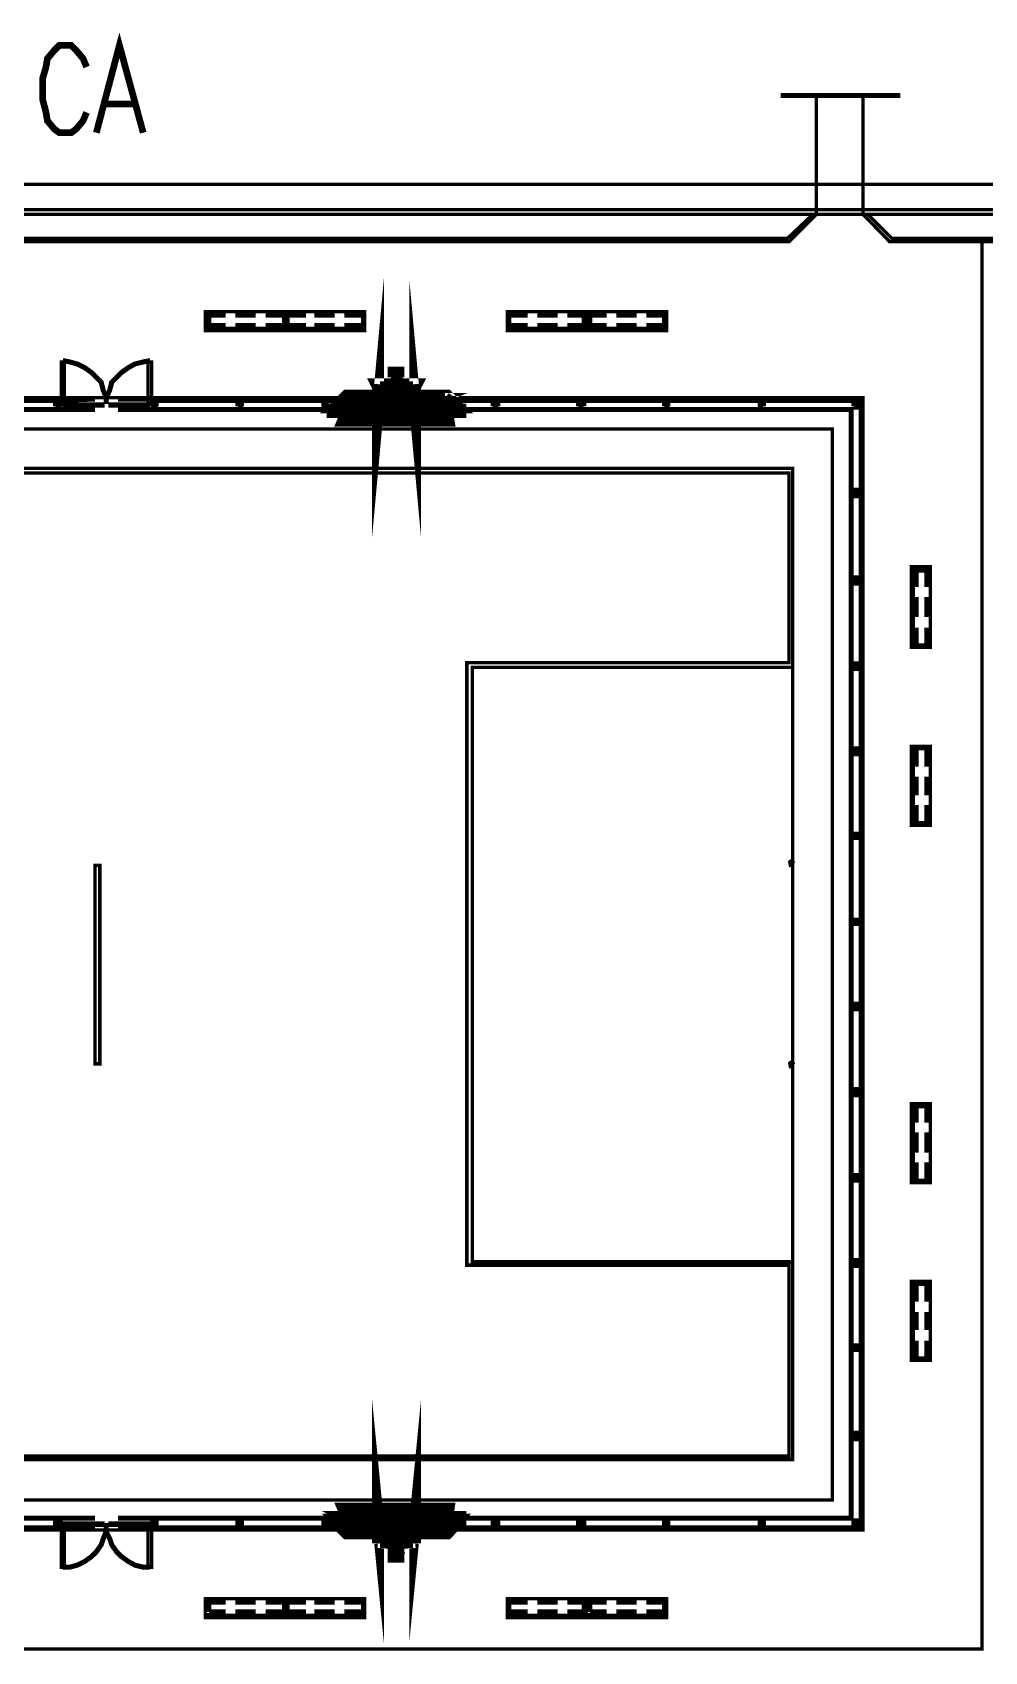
# Model space of a CAD drawing. Header units: millimetres. Extents: x 3240 to 3412, y 1366 to 1426.
# Drawn here: x 3401.68 to 3404.083, y 1410.342 to 1414.427 of the extents above; entities that cross this region are included whole.
import ezdxf

# ---------------------------------------------------------------- set-up
doc = ezdxf.new("R2010")
doc.units = ezdxf.units.MM
doc.layers.add('P', color=7, linetype='Continuous')

msp = doc.modelspace()

# ---------------------------------------------------------------- linework, layer by layer
at = {"layer": 'P'}
for points, const_width in [([(3401.8413, 1414.1743), (3401.8995, 1414.3948), (3401.9595, 1414.1743)], 0.0169), ([(3401.8166, 1414.3401), (3401.8078, 1414.3613), (3401.7901, 1414.3825), (3401.7778, 1414.3948), (3401.7478, 1414.3948), (3401.7355, 1414.3825), (3401.7178, 1414.3613), (3401.7143, 1414.3401), (3401.7055, 1414.3102), (3401.7055, 1414.259), (3401.7143, 1414.2255), (3401.7178, 1414.2043), (3401.7355, 1414.1832), (3401.7478, 1414.1743), (3401.7778, 1414.1743), (3401.7901, 1414.1832), (3401.8078, 1414.2043), (3401.8166, 1414.2255)], 0.0169), ([(3403.5681, 1414.2678), (3403.8698, 1414.2678)], 0.0127), ([(3403.7763, 1413.9803), (3403.6581, 1413.9803), (3403.6581, 1414.2678)], 0.0085), ([(3403.7763, 1413.9803), (3403.7763, 1414.2678)], 0.0085), ([(3401.866, 1414.2467), (3401.9383, 1414.2467)], 0.0169), ([(3396.3415, 1414.0438), (3406.3533, 1414.0438), (3406.3533, 1404.0355), (3396.3415, 1404.0355), (3396.3415, 1414.0438)], 0.0085), ([(3403.6581, 1413.968), (3403.6581, 1413.9803), (3399.0385, 1413.9803), (3399.0385, 1413.968), (3403.6581, 1413.968)], 0.0085), ([(3404.2367, 1413.968), (3403.7763, 1413.968), (3403.7763, 1413.9803), (3404.2367, 1413.9803)], 0.0085), ([(3403.6581, 1413.968), (3403.5893, 1413.8992), (3399.1073, 1413.8992), (3399.0385, 1413.968)], 0.0085), ([(3403.6493, 1413.968), (3403.5858, 1413.908), (3399.1073, 1413.908), (3399.0473, 1413.968)], 0.0085), ([(3403.6581, 1413.968), (3403.7763, 1413.968)], 0.0085), ([(3403.7763, 1413.968), (3403.8433, 1413.8992), (3404.2367, 1413.8992)], 0.0085), ([(3403.7886, 1413.968), (3403.8486, 1413.908), (3404.2367, 1413.908)], 0.0085), ([(3398.6151, 1413.8992), (3398.6151, 1410.3485), (3404.0761, 1410.3485), (3404.0761, 1413.8992)], 0.0085), ([(3402.5521, 1413.5393), (3402.5521, 1413.4811), (3402.5574, 1413.5393)], 0.0296), ([(3402.6456, 1413.5393), (3402.6456, 1413.4811), (3402.6403, 1413.5393)], 0.0296), ([(3402.1676, 1413.7175), (3402.1165, 1413.7175)], 0.0127), ([(3402.1165, 1413.684), (3402.1676, 1413.684)], 0.0127), ([(3402.3193, 1413.7228), (3402.1165, 1413.7228), (3402.1165, 1413.6752), (3402.3193, 1413.6752), (3402.3193, 1413.7228)], 0.0085), ([(3402.3193, 1413.7228), (3402.1165, 1413.7228)], 0.0085), ([(3402.1253, 1413.714), (3402.1253, 1413.6875), (3402.1676, 1413.6875)], 0.0127), ([(3402.1676, 1413.714), (3402.1253, 1413.714)], 0.0127), ([(3402.2435, 1413.7175), (3402.1923, 1413.7175)], 0.0127), ([(3402.2435, 1413.714), (3402.1923, 1413.714)], 0.0127), ([(3402.1923, 1413.6875), (3402.2435, 1413.6875)], 0.0127), ([(3402.1923, 1413.684), (3402.2435, 1413.684)], 0.0127), ([(3402.3193, 1413.7175), (3402.2682, 1413.7175)], 0.0127), ([(3402.2682, 1413.6875), (3402.3158, 1413.6875), (3402.3158, 1413.714), (3402.2682, 1413.714)], 0.0127), ([(3402.2682, 1413.684), (3402.3193, 1413.684)], 0.0127), ([(3402.3705, 1413.7175), (3402.3193, 1413.7175)], 0.0127), ([(3402.3193, 1413.684), (3402.3705, 1413.684)], 0.0127), ([(3402.5186, 1413.7228), (3402.3193, 1413.7228), (3402.3193, 1413.6752), (3402.5186, 1413.6752), (3402.5186, 1413.7228)], 0.0085), ([(3402.5186, 1413.7228), (3402.3193, 1413.7228)], 0.0085), ([(3402.3228, 1413.714), (3402.3228, 1413.6875), (3402.3705, 1413.6875)], 0.0127), ([(3402.3705, 1413.714), (3402.3228, 1413.714)], 0.0127), ([(3402.4428, 1413.7175), (3402.3916, 1413.7175)], 0.0127), ([(3402.4428, 1413.714), (3402.3916, 1413.714)], 0.0127), ([(3402.3916, 1413.6875), (3402.4428, 1413.6875)], 0.0127), ([(3402.3916, 1413.684), (3402.4428, 1413.684)], 0.0127), ([(3402.5186, 1413.7175), (3402.4675, 1413.7175)], 0.0127), ([(3402.4675, 1413.6875), (3402.5151, 1413.6875), (3402.5151, 1413.714), (3402.4675, 1413.714)], 0.0127), ([(3402.4675, 1413.684), (3402.5186, 1413.684)], 0.0127), ([(3402.9296, 1413.7175), (3402.8785, 1413.7175)], 0.0127), ([(3402.8785, 1413.684), (3402.9296, 1413.684)], 0.0127), ([(3403.0778, 1413.7228), (3402.8785, 1413.7228), (3402.8785, 1413.6752), (3403.0778, 1413.6752), (3403.0778, 1413.7228)], 0.0085), ([(3403.0778, 1413.7228), (3402.8785, 1413.7228)], 0.0085), ([(3402.882, 1413.714), (3402.882, 1413.6875), (3402.9296, 1413.6875)], 0.0127), ([(3402.9296, 1413.714), (3402.882, 1413.714)], 0.0127), ([(3403.0055, 1413.7175), (3402.9543, 1413.7175)], 0.0127), ([(3403.0055, 1413.714), (3402.9543, 1413.714)], 0.0127), ([(3402.9543, 1413.6875), (3403.0055, 1413.6875)], 0.0127), ([(3402.9543, 1413.684), (3403.0055, 1413.684)], 0.0127), ([(3403.0778, 1413.7175), (3403.0302, 1413.7175)], 0.0127), ([(3403.0302, 1413.6875), (3403.0725, 1413.6875), (3403.0725, 1413.714), (3403.0302, 1413.714)], 0.0127), ([(3403.0302, 1413.684), (3403.0778, 1413.684)], 0.0127), ([(3403.1289, 1413.7175), (3403.0778, 1413.7175)], 0.0127), ([(3403.0778, 1413.684), (3403.1289, 1413.684)], 0.0127), ([(3403.2806, 1413.7228), (3403.0778, 1413.7228), (3403.0778, 1413.6752), (3403.2806, 1413.6752), (3403.2806, 1413.7228)], 0.0085), ([(3403.2806, 1413.7228), (3403.0778, 1413.7228)], 0.0085), ([(3403.0866, 1413.714), (3403.0866, 1413.6875), (3403.1289, 1413.6875)], 0.0127), ([(3403.1289, 1413.714), (3403.0866, 1413.714)], 0.0127), ([(3403.2048, 1413.7175), (3403.1536, 1413.7175)], 0.0127), ([(3403.2048, 1413.714), (3403.1536, 1413.714)], 0.0127), ([(3403.1536, 1413.6875), (3403.2048, 1413.6875)], 0.0127), ([(3403.1536, 1413.684), (3403.2048, 1413.684)], 0.0127), ([(3403.2806, 1413.7175), (3403.2295, 1413.7175)], 0.0127), ([(3403.2295, 1413.6875), (3403.2753, 1413.6875), (3403.2753, 1413.714), (3403.2295, 1413.714)], 0.0127), ([(3403.2295, 1413.684), (3403.2806, 1413.684)], 0.0127), ([(3402.3193, 1413.6804), (3402.1165, 1413.6804)], 0.0085), ([(3402.5186, 1413.6804), (3402.3193, 1413.6804)], 0.0085), ([(3403.0778, 1413.6804), (3402.8785, 1413.6804)], 0.0085), ([(3403.2806, 1413.6804), (3403.0778, 1413.6804)], 0.0085), ([(3401.7602, 1413.4899), (3401.7602, 1413.5958), (3401.7531, 1413.5958), (3401.7531, 1413.4899)], 0.0085), ([(3401.866, 1413.4899), (3401.866, 1413.5058), (3401.8589, 1413.5235), (3401.8536, 1413.5446), (3401.8413, 1413.557), (3401.8289, 1413.5693), (3401.8113, 1413.5817), (3401.7937, 1413.5905), (3401.7743, 1413.5958), (3401.7566, 1413.5993)], 0.0127), ([(3401.9771, 1413.5993), (3401.9595, 1413.5958), (3401.9383, 1413.5905), (3401.9224, 1413.5817), (3401.9048, 1413.5693), (3401.8924, 1413.557), (3401.8801, 1413.5446), (3401.8748, 1413.5235), (3401.866, 1413.5058), (3401.866, 1413.4899)], 0.0127), ([(3401.9806, 1413.4899), (3401.9806, 1413.5958), (3401.9718, 1413.5958), (3401.9718, 1413.4899)], 0.0085), ([(3402.5998, 1413.557), (3402.5857, 1413.5534), (3402.5998, 1413.557), (3402.6121, 1413.5534), (3402.5998, 1413.557), (3402.5998, 1413.5693), (3402.5998, 1413.557)], 0.0296), ([(3402.5909, 1413.557), (3402.5909, 1413.5693), (3402.6033, 1413.5693), (3402.6033, 1413.557)], 0.0296), ([(3402.6033, 1413.5534), (3402.6033, 1413.5393), (3402.5909, 1413.5393), (3402.5909, 1413.5534)], 0.0296), ([(3402.5521, 1413.5323), (3402.5486, 1413.5393), (3402.5945, 1413.5393)], 0.0296), ([(3402.5945, 1413.5323), (3402.5574, 1413.5323)], 0.0296), ([(3402.5945, 1413.5464), (3402.5909, 1413.5393), (3402.5927, 1413.5305), (3402.5998, 1413.527), (3402.6086, 1413.5305)], 0.0296), ([(3402.6068, 1413.5376), (3402.6015, 1413.5446), (3402.5962, 1413.5411), (3402.598, 1413.5323), (3402.6068, 1413.534)], 0.0296), ([(3402.5962, 1413.534), (3402.6033, 1413.5323)], 0.0296), ([(3402.6456, 1413.5323), (3402.6492, 1413.5393), (3402.6033, 1413.5393)], 0.0296), ([(3402.6033, 1413.5323), (3402.6403, 1413.5323)], 0.0296), ([(3398.9168, 1410.6483), (3403.7763, 1410.6483), (3403.7763, 1413.5058), (3398.9168, 1413.5058), (3398.9168, 1410.6483)], 0.0085), ([(3401.7478, 1413.4758), (3398.945, 1413.4758), (3398.945, 1410.6783), (3401.7478, 1410.6783), (3401.7478, 1410.6536), (3398.9238, 1410.6536), (3398.9238, 1413.4988), (3401.7478, 1413.4988), (3401.7478, 1413.4758)], 0.0127), ([(3401.7319, 1413.4899), (3401.7566, 1413.4899)], 0.0127), ([(3401.7443, 1413.4988), (3401.7443, 1413.4758)], 0.0127), ([(3401.7478, 1413.4988), (3401.8378, 1413.5023)], 0.0127), ([(3401.7566, 1413.4899), (3401.8625, 1413.4899)], 0.0085), ([(3401.7566, 1413.4847), (3401.8625, 1413.4847)], 0.0085), ([(3401.9771, 1413.4899), (3401.8713, 1413.4899)], 0.0085), ([(3401.9771, 1413.4847), (3401.8713, 1413.4847)], 0.0085), ([(3401.896, 1413.5023), (3401.9859, 1413.5023)], 0.0127), ([(3401.9771, 1413.4899), (3401.9983, 1413.4899)], 0.0127), ([(3401.9859, 1413.4758), (3401.9859, 1413.4988), (3403.771, 1413.4988), (3403.771, 1410.6536), (3401.9859, 1410.6536), (3401.9859, 1410.6783), (3403.7463, 1410.6783), (3403.7463, 1413.4758), (3401.9859, 1413.4758)], 0.0127), ([(3401.9895, 1413.4988), (3401.9895, 1413.4758)], 0.0127), ([(3402.1923, 1413.4899), (3402.2135, 1413.4899)], 0.0127), ([(3402.2047, 1413.4988), (3402.2047, 1413.4758)], 0.0127), ([(3402.4093, 1413.4899), (3402.4287, 1413.4899)], 0.0127), ([(3402.4763, 1413.5058), (3402.4463, 1413.4811), (3402.5486, 1413.4811)], 0.0296), ([(3402.4163, 1413.4988), (3402.4163, 1413.4758)], 0.0127), ([(3402.4375, 1413.4758), (3402.4728, 1413.5111), (3402.6403, 1413.5111)], 0.0296), ([(3402.4728, 1413.4688), (3402.4375, 1413.4688), (3402.4375, 1413.4758), (3402.7603, 1413.4758), (3402.7603, 1413.4688), (3402.7215, 1413.4688)], 0.0296), ([(3402.4763, 1413.5058), (3402.4551, 1413.4811)], 0.0296), ([(3402.4798, 1413.4688), (3402.4728, 1413.4688), (3402.4728, 1413.4758), (3402.4798, 1413.4758), (3402.4798, 1413.4688)], 0.0296), ([(3402.5486, 1413.5058), (3402.4763, 1413.5058)], 0.0296), ([(3402.4763, 1413.5023), (3402.4886, 1413.5023)], 0.0296), ([(3402.4798, 1413.4811), (3402.4851, 1413.5023), (3402.5398, 1413.5023), (3402.5486, 1413.4811)], 0.0296), ([(3402.4939, 1413.5023), (3402.531, 1413.5023)], 0.0296), ([(3402.508, 1413.4705), (3402.5028, 1413.4758)], 0.0296), ([(3402.5222, 1413.4688), (3402.5186, 1413.4758), (3402.5222, 1413.4688)], 0.0296), ([(3402.5257, 1413.5005), (3402.5204, 1413.5058)], 0.0296), ([(3402.5345, 1413.5023), (3402.5486, 1413.5023)], 0.0296), ([(3402.5486, 1413.5058), (3402.5486, 1413.4935)], 0.0296), ([(3402.5486, 1413.4811), (3402.5486, 1413.5058)], 0.0296), ([(3402.6403, 1413.5058), (3402.5574, 1413.5058)], 0.0296), ([(3402.5574, 1413.4811), (3402.5574, 1413.5058), (3402.5574, 1413.4935)], 0.0296), ([(3402.5574, 1413.5023), (3402.5733, 1413.5023)], 0.0296), ([(3402.5574, 1413.4811), (3402.6403, 1413.4811)], 0.0296), ([(3402.5786, 1413.4688), (3402.5733, 1413.4758), (3402.5786, 1413.4688)], 0.0296), ([(3402.6104, 1413.4705), (3402.6051, 1413.4758)], 0.0296), ([(3402.6245, 1413.4688), (3402.6156, 1413.4688), (3402.6156, 1413.4758), (3402.6245, 1413.4758), (3402.6245, 1413.4688)], 0.0296), ([(3402.6245, 1413.5023), (3402.6403, 1413.5023)], 0.0296), ([(3402.6209, 1413.4899), (3402.6456, 1413.4899)], 0.0127), ([(3402.7091, 1413.5023), (3402.7003, 1413.5023), (3402.7091, 1413.5058)], 0.0296), ([(3402.6403, 1413.4811), (3402.6403, 1413.5058), (3402.6403, 1413.4935)], 0.0296), ([(3402.6333, 1413.4988), (3402.6333, 1413.4758)], 0.0127), ([(3402.6456, 1413.5111), (3402.7268, 1413.5111), (3402.7603, 1413.4758)], 0.0296), ([(3402.7215, 1413.5058), (3402.6456, 1413.5058)], 0.0296), ([(3402.6456, 1413.5058), (3402.6456, 1413.4935)], 0.0296), ([(3402.6456, 1413.4811), (3402.6456, 1413.5058)], 0.0296), ([(3402.6456, 1413.4811), (3402.7515, 1413.4811), (3402.7215, 1413.5058)], 0.0296), ([(3402.6456, 1413.5023), (3402.7003, 1413.5023)], 0.0296), ([(3402.6492, 1413.4811), (3402.658, 1413.5023), (3402.7091, 1413.5023), (3402.7179, 1413.4811)], 0.0296), ([(3402.6791, 1413.4688), (3402.6756, 1413.4758), (3402.6791, 1413.4688)], 0.0296), ([(3402.695, 1413.5005), (3402.6897, 1413.5058)], 0.0296), ([(3402.7127, 1413.4705), (3402.7056, 1413.4758)], 0.0296), ([(3402.7091, 1413.5023), (3402.7215, 1413.5023)], 0.0296), ([(3402.7215, 1413.4688), (3402.7179, 1413.4758), (3402.7215, 1413.4688)], 0.0296), ([(3402.7215, 1413.5058), (3402.7426, 1413.4811)], 0.0296), ([(3402.8361, 1413.4899), (3402.8608, 1413.4899)], 0.0127), ([(3402.8485, 1413.4988), (3402.8485, 1413.4758)], 0.0127), ([(3403.0513, 1413.4899), (3403.0778, 1413.4899)], 0.0127), ([(3403.0637, 1413.4988), (3403.0637, 1413.4758)], 0.0127), ([(3403.2683, 1413.4899), (3403.2894, 1413.4899)], 0.0127), ([(3403.2806, 1413.4988), (3403.2806, 1413.4758)], 0.0127), ([(3403.5099, 1413.4899), (3403.5311, 1413.4899)], 0.0127), ([(3403.517, 1413.4988), (3403.517, 1413.4758)], 0.0127), ([(3403.7463, 1413.4899), (3403.771, 1413.4899)], 0.0127), ([(3403.7586, 1413.4988), (3403.7586, 1413.4758)], 0.0127), ([(3401.8378, 1413.4758), (3401.7478, 1413.4758)], 0.0127), ([(3401.9859, 1413.4758), (3401.896, 1413.4758)], 0.0127), ([(3402.531, 1413.4476), (3402.4639, 1413.4476), (3402.4728, 1413.4688), (3402.5274, 1413.4688), (3402.531, 1413.4476)], 0.0296), ([(3402.5186, 1413.4688), (3402.4798, 1413.4688)], 0.0296), ([(3402.5733, 1413.4688), (3402.5222, 1413.4688)], 0.0296), ([(3402.6333, 1413.4476), (3402.5645, 1413.4476), (3402.5698, 1413.4688), (3402.6245, 1413.4688), (3402.6333, 1413.4476)], 0.0296), ([(3402.6156, 1413.4688), (3402.5786, 1413.4688)], 0.0296), ([(3402.6756, 1413.4688), (3402.6245, 1413.4688)], 0.0296), ([(3402.7303, 1413.4476), (3402.6668, 1413.4476), (3402.6703, 1413.4688), (3402.7268, 1413.4688), (3402.7303, 1413.4476)], 0.0296), ([(3402.7179, 1413.4688), (3402.6791, 1413.4688)], 0.0296), ([(3403.6987, 1413.4264), (3398.9961, 1413.4264), (3398.9961, 1410.7242), (3403.6987, 1410.7242), (3403.6987, 1413.4264)], 0.0085), ([(3403.6987, 1413.4264), (3398.9961, 1413.4264), (3398.9961, 1410.7242), (3403.6987, 1410.7242), (3403.6987, 1413.4264)], 0.0085), ([(3403.5981, 1413.3277), (3399.0932, 1413.3277), (3399.0932, 1410.8265), (3403.5981, 1410.8265), (3403.5981, 1413.3277)], 0.0085), ([(3401.3545, 1410.8353), (3403.5893, 1410.8353), (3403.5893, 1411.3168), (3402.7762, 1411.3168), (3402.7762, 1412.8373), (3403.5893, 1412.8373), (3403.5893, 1413.3153), (3401.3545, 1413.3153), (3401.3545, 1412.1)], 0.0085), ([(3403.7586, 1413.2783), (3403.7586, 1413.2518)], 0.0127), ([(3403.7463, 1413.2642), (3403.771, 1413.2642)], 0.0127), ([(3403.9456, 1413.079), (3403.9456, 1412.8761), (3403.898, 1412.8761), (3403.898, 1413.079), (3403.9456, 1413.079)], 0.0085), ([(3403.9033, 1413.0278), (3403.9033, 1413.079)], 0.0127), ([(3403.9033, 1413.079), (3403.9033, 1412.8761)], 0.0085), ([(3403.9403, 1413.079), (3403.9403, 1413.0278)], 0.0127), ([(3403.9456, 1413.079), (3403.9456, 1412.8761)], 0.0085), ([(3403.7463, 1413.0454), (3403.771, 1413.0454)], 0.0127), ([(3403.7586, 1413.0578), (3403.7586, 1413.0313)], 0.0127), ([(3403.9103, 1413.0278), (3403.9103, 1413.0701), (3403.9368, 1413.0701), (3403.9368, 1413.0278)], 0.0127), ([(3403.9033, 1412.952), (3403.9033, 1413.0031)], 0.0127), ([(3403.9103, 1412.952), (3403.9103, 1413.0031)], 0.0127), ([(3403.9368, 1413.0031), (3403.9368, 1412.952)], 0.0127), ([(3403.9403, 1413.0031), (3403.9403, 1412.952)], 0.0127), ([(3403.9033, 1412.8761), (3403.9033, 1412.9255)], 0.0127), ([(3403.9368, 1412.8796), (3403.9103, 1412.8796), (3403.9103, 1412.9255)], 0.0127), ([(3403.9368, 1412.9255), (3403.9368, 1412.8796)], 0.0127), ([(3403.9403, 1412.9255), (3403.9403, 1412.8761)], 0.0127), ([(3403.7463, 1412.8285), (3403.771, 1412.8285)], 0.0127), ([(3403.7586, 1412.8408), (3403.7586, 1412.8161)], 0.0127), ([(3403.5981, 1411.3257), (3402.7903, 1411.3257), (3402.7903, 1412.825), (3403.5981, 1412.825)], 0.0085), ([(3403.7586, 1412.6256), (3403.7586, 1412.6009)], 0.0127), ([(3403.9456, 1412.6256), (3403.9456, 1412.4263), (3403.898, 1412.4263), (3403.898, 1412.6256), (3403.9456, 1412.6256)], 0.0085), ([(3403.9033, 1412.5745), (3403.9033, 1412.6256)], 0.0127), ([(3403.9033, 1412.6256), (3403.9033, 1412.4263)], 0.0085), ([(3403.9103, 1412.5745), (3403.9103, 1412.6221), (3403.9368, 1412.6221), (3403.9368, 1412.5745)], 0.0127), ([(3403.9403, 1412.6256), (3403.9403, 1412.5745)], 0.0127), ([(3403.9456, 1412.6256), (3403.9456, 1412.4263)], 0.0085), ([(3403.7463, 1412.6133), (3403.771, 1412.6133)], 0.0127), ([(3403.9033, 1412.5022), (3403.9033, 1412.5498)], 0.0127), ([(3403.9103, 1412.5022), (3403.9103, 1412.5498)], 0.0127), ([(3403.9368, 1412.5498), (3403.9368, 1412.5022)], 0.0127), ([(3403.9403, 1412.5498), (3403.9403, 1412.5022)], 0.0127), ([(3403.9033, 1412.4263), (3403.9033, 1412.4775)], 0.0127), ([(3403.9368, 1412.4316), (3403.9103, 1412.4316), (3403.9103, 1412.4775)], 0.0127), ([(3403.9368, 1412.4775), (3403.9368, 1412.4316)], 0.0127), ([(3403.9403, 1412.4775), (3403.9403, 1412.4263)], 0.0127), ([(3403.7463, 1412.3963), (3403.771, 1412.3963)], 0.0127), ([(3403.7586, 1412.4104), (3403.7586, 1412.3893)], 0.0127), ([(3403.6017, 1412.3311), (3403.5964, 1412.3381), (3403.5911, 1412.3346), (3403.5928, 1412.3258), (3403.6017, 1412.3275)], 0.0085), ([(3401.8501, 1412.3258), (3401.8378, 1412.3258), (3401.8378, 1411.8248), (3401.8501, 1411.8248), (3401.8501, 1412.3258)], 0.0085), ([(3403.7463, 1412.1847), (3403.771, 1412.1847)], 0.0127), ([(3403.7586, 1412.1935), (3403.7586, 1412.1723)], 0.0127), ([(3403.7463, 1411.9695), (3403.771, 1411.9695)], 0.0127), ([(3403.7586, 1411.9818), (3403.7586, 1411.9571)], 0.0127), ([(3403.6017, 1411.8231), (3403.5964, 1411.8301), (3403.5911, 1411.8266), (3403.5928, 1411.8178), (3403.6017, 1411.8195)], 0.0085), ([(3403.7586, 1411.7666), (3403.7586, 1411.7402)], 0.0127), ([(3403.7586, 1411.7666), (3403.7586, 1411.7402)], 0.0127), ([(3403.7463, 1411.7543), (3403.771, 1411.7543)], 0.0127), ([(3403.7463, 1411.7543), (3403.771, 1411.7543)], 0.0127), ([(3403.9456, 1411.7243), (3403.9456, 1411.525), (3403.898, 1411.525), (3403.898, 1411.7243), (3403.9456, 1411.7243)], 0.0085), ([(3403.9033, 1411.6767), (3403.9033, 1411.7243)], 0.0127), ([(3403.9033, 1411.7243), (3403.9033, 1411.525)], 0.0085), ([(3403.9403, 1411.7243), (3403.9403, 1411.6767)], 0.0127), ([(3403.9456, 1411.7243), (3403.9456, 1411.525)], 0.0085), ([(3403.9103, 1411.6767), (3403.9103, 1411.719), (3403.9368, 1411.719), (3403.9368, 1411.6767)], 0.0127), ([(3403.9033, 1411.6008), (3403.9033, 1411.652)], 0.0127), ([(3403.9103, 1411.6008), (3403.9103, 1411.652)], 0.0127), ([(3403.9368, 1411.652), (3403.9368, 1411.6008)], 0.0127), ([(3403.9403, 1411.652), (3403.9403, 1411.6008)], 0.0127), ([(3403.9033, 1411.525), (3403.9033, 1411.5761)], 0.0127), ([(3403.9368, 1411.5285), (3403.9103, 1411.5285), (3403.9103, 1411.5761)], 0.0127), ([(3403.9368, 1411.5761), (3403.9368, 1411.5285)], 0.0127), ([(3403.9403, 1411.5761), (3403.9403, 1411.525)], 0.0127), ([(3403.7463, 1411.5373), (3403.771, 1411.5373)], 0.0127), ([(3403.7586, 1411.5497), (3403.7586, 1411.525)], 0.0127), ([(3403.7463, 1411.3221), (3403.771, 1411.3221)], 0.0127), ([(3403.7586, 1411.3345), (3403.7586, 1411.3098)], 0.0127), ([(3403.9456, 1411.2763), (3403.9456, 1411.0769), (3403.898, 1411.0769), (3403.898, 1411.2763), (3403.9456, 1411.2763)], 0.0085), ([(3403.9033, 1411.2251), (3403.9033, 1411.2763)], 0.0127), ([(3403.9033, 1411.2763), (3403.9033, 1411.0769)], 0.0085), ([(3403.9403, 1411.2763), (3403.9403, 1411.2251)], 0.0127), ([(3403.9456, 1411.2763), (3403.9456, 1411.0769)], 0.0085), ([(3403.9103, 1411.2251), (3403.9103, 1411.271), (3403.9368, 1411.271), (3403.9368, 1411.2251)], 0.0127), ([(3403.9033, 1411.1528), (3403.9033, 1411.1987)], 0.0127), ([(3403.9103, 1411.1528), (3403.9103, 1411.1987)], 0.0127), ([(3403.9368, 1411.1987), (3403.9368, 1411.1528)], 0.0127), ([(3403.9403, 1411.1987), (3403.9403, 1411.1528)], 0.0127), ([(3403.7586, 1411.1193), (3403.7586, 1411.0981)], 0.0127), ([(3403.9033, 1411.0769), (3403.9033, 1411.1263)], 0.0127), ([(3403.9368, 1411.0805), (3403.9103, 1411.0805), (3403.9103, 1411.1263)], 0.0127), ([(3403.9368, 1411.1263), (3403.9368, 1411.0805)], 0.0127), ([(3403.9403, 1411.1263), (3403.9403, 1411.0769)], 0.0127), ([(3403.7463, 1411.1052), (3403.771, 1411.1052)], 0.0127), ([(3402.5521, 1410.6148), (3402.5521, 1410.6695), (3402.5574, 1410.6148)], 0.0296), ([(3402.6456, 1410.6148), (3402.6456, 1410.6695), (3402.6403, 1410.6148)], 0.0296), ([(3403.7463, 1410.8864), (3403.771, 1410.8864)], 0.0127), ([(3403.7586, 1410.8988), (3403.7586, 1410.8723)], 0.0127), ([(3402.531, 1410.703), (3402.4639, 1410.703), (3402.4728, 1410.6818), (3402.5274, 1410.6818), (3402.531, 1410.703)], 0.0296), ([(3402.6333, 1410.703), (3402.5645, 1410.703), (3402.5698, 1410.6818), (3402.6245, 1410.6818), (3402.6333, 1410.703)], 0.0296), ([(3402.7303, 1410.703), (3402.6668, 1410.703), (3402.6703, 1410.6818), (3402.7268, 1410.6818), (3402.7303, 1410.703)], 0.0296), ([(3401.7319, 1410.666), (3401.7566, 1410.666)], 0.0127), ([(3401.7443, 1410.6536), (3401.7443, 1410.6783)], 0.0127), ([(3401.8378, 1410.6783), (3401.7478, 1410.6783)], 0.0127), ([(3401.7531, 1410.666), (3401.7531, 1410.5548), (3401.7602, 1410.5548), (3401.7602, 1410.666)], 0.0085), ([(3401.7566, 1410.5548), (3401.7743, 1410.5548), (3401.7937, 1410.5601), (3401.8113, 1410.5689), (3401.8289, 1410.5813), (3401.8413, 1410.5936), (3401.8536, 1410.6113), (3401.8589, 1410.6272), (3401.866, 1410.6448), (3401.866, 1410.666)], 0.0127), ([(3401.7566, 1410.666), (3401.8625, 1410.666)], 0.0085), ([(3401.866, 1410.666), (3401.866, 1410.6448), (3401.8748, 1410.6272), (3401.8801, 1410.6113), (3401.8924, 1410.5936), (3401.9048, 1410.5813), (3401.9224, 1410.5689), (3401.9383, 1410.5601), (3401.9595, 1410.5548), (3401.9771, 1410.5548)], 0.0127), ([(3401.9771, 1410.666), (3401.8713, 1410.666)], 0.0085), ([(3401.9859, 1410.6783), (3401.896, 1410.6783)], 0.0127), ([(3401.9718, 1410.666), (3401.9718, 1410.5548), (3401.9806, 1410.5548), (3401.9806, 1410.666)], 0.0085), ([(3401.9771, 1410.666), (3401.9983, 1410.666)], 0.0127), ([(3401.9895, 1410.6536), (3401.9895, 1410.6783)], 0.0127), ([(3402.1923, 1410.666), (3402.2135, 1410.666)], 0.0127), ([(3402.2047, 1410.6536), (3402.2047, 1410.6783)], 0.0127), ([(3402.4093, 1410.666), (3402.4287, 1410.666)], 0.0127), ([(3402.4163, 1410.6536), (3402.4163, 1410.6783)], 0.0127), ([(3402.4798, 1410.6818), (3402.4728, 1410.6818), (3402.4798, 1410.6783)], 0.0296), ([(3402.4763, 1410.6448), (3402.4463, 1410.6748), (3402.5486, 1410.6748)], 0.0296), ([(3402.4728, 1410.6818), (3402.4375, 1410.6818), (3402.4375, 1410.6748), (3402.7603, 1410.6748), (3402.7603, 1410.6818), (3402.7215, 1410.6818)], 0.0296), ([(3402.4375, 1410.6748), (3402.4728, 1410.6395), (3402.6403, 1410.6395)], 0.0296), ([(3402.4763, 1410.6448), (3402.4763, 1410.6536), (3402.4551, 1410.6748)], 0.0296), ([(3402.4763, 1410.6536), (3402.4886, 1410.6536)], 0.0296), ([(3402.5186, 1410.6818), (3402.4798, 1410.6818)], 0.0296), ([(3402.4798, 1410.6748), (3402.4851, 1410.6536), (3402.5398, 1410.6536), (3402.5486, 1410.6748)], 0.0296), ([(3402.4939, 1410.6536), (3402.4886, 1410.6448), (3402.4939, 1410.6536)], 0.0296), ([(3402.4939, 1410.6536), (3402.531, 1410.6536)], 0.0296), ([(3402.4992, 1410.6836), (3402.508, 1410.6871)], 0.0296), ([(3402.5169, 1410.6483), (3402.5257, 1410.6536)], 0.0296), ([(3402.5733, 1410.6818), (3402.5222, 1410.6818)], 0.0296), ([(3402.5345, 1410.6536), (3402.531, 1410.6448), (3402.5345, 1410.6536)], 0.0296), ([(3402.5345, 1410.6536), (3402.5486, 1410.6536)], 0.0296), ([(3402.5486, 1410.6748), (3402.5486, 1410.6448)], 0.0296), ([(3402.5486, 1410.6448), (3402.5486, 1410.6607)], 0.0296), ([(3402.6245, 1410.6818), (3402.6156, 1410.6818), (3402.6245, 1410.6783)], 0.0296), ([(3402.5574, 1410.6748), (3402.5574, 1410.6448), (3402.5574, 1410.6607)], 0.0296), ([(3402.5574, 1410.6748), (3402.6403, 1410.6748)], 0.0296), ([(3402.5574, 1410.6536), (3402.5733, 1410.6536)], 0.0296), ([(3402.6156, 1410.6818), (3402.5786, 1410.6818)], 0.0296), ([(3402.6015, 1410.6836), (3402.6104, 1410.6871)], 0.0296), ([(3402.6756, 1410.6818), (3402.6245, 1410.6818)], 0.0296), ([(3402.6245, 1410.6536), (3402.6403, 1410.6536)], 0.0296), ([(3402.6209, 1410.666), (3402.6456, 1410.666)], 0.0127), ([(3402.6403, 1410.6748), (3402.6403, 1410.6448), (3402.6403, 1410.6607)], 0.0296), ([(3402.6333, 1410.6536), (3402.6333, 1410.6783)], 0.0127), ([(3402.6456, 1410.6748), (3402.6456, 1410.6448)], 0.0296), ([(3402.6456, 1410.6395), (3402.7268, 1410.6395), (3402.7603, 1410.6748)], 0.0296), ([(3402.6456, 1410.6748), (3402.7515, 1410.6748), (3402.7215, 1410.6448)], 0.0296), ([(3402.6456, 1410.6448), (3402.6456, 1410.6607)], 0.0296), ([(3402.6456, 1410.6536), (3402.7003, 1410.6536)], 0.0296), ([(3402.6492, 1410.6748), (3402.658, 1410.6536), (3402.7091, 1410.6536), (3402.7179, 1410.6748)], 0.0296), ([(3402.6633, 1410.6536), (3402.658, 1410.6448), (3402.6633, 1410.6536)], 0.0296), ([(3402.7179, 1410.6818), (3402.6791, 1410.6818)], 0.0296), ([(3402.6862, 1410.6483), (3402.695, 1410.6536)], 0.0296), ([(3402.7091, 1410.6536), (3402.7003, 1410.6536), (3402.7003, 1410.6448), (3402.7091, 1410.6448), (3402.7091, 1410.6536)], 0.0296), ([(3402.7038, 1410.6836), (3402.7109, 1410.6871)], 0.0296), ([(3402.7091, 1410.6536), (3402.7215, 1410.6536)], 0.0296), ([(3402.7215, 1410.6448), (3402.7215, 1410.6536), (3402.7426, 1410.6748)], 0.0296), ([(3402.8361, 1410.666), (3402.8608, 1410.666)], 0.0127), ([(3402.8485, 1410.6536), (3402.8485, 1410.6783)], 0.0127), ([(3403.0513, 1410.666), (3403.0778, 1410.666)], 0.0127), ([(3403.0637, 1410.6536), (3403.0637, 1410.6783)], 0.0127), ([(3403.2683, 1410.666), (3403.2894, 1410.666)], 0.0127), ([(3403.2806, 1410.6536), (3403.2806, 1410.6783)], 0.0127), ([(3403.5099, 1410.666), (3403.5311, 1410.666)], 0.0127), ([(3403.517, 1410.6536), (3403.517, 1410.6783)], 0.0127), ([(3403.7463, 1410.666), (3403.771, 1410.666)], 0.0127), ([(3403.7586, 1410.6536), (3403.7586, 1410.6783)], 0.0127), ([(3401.7478, 1410.6536), (3401.8378, 1410.6536)], 0.0127), ([(3401.8625, 1410.6607), (3401.7566, 1410.6607)], 0.0085), ([(3401.8713, 1410.6607), (3401.9771, 1410.6607)], 0.0085), ([(3401.896, 1410.6536), (3401.9859, 1410.6536)], 0.0127), ([(3402.5486, 1410.6448), (3402.4763, 1410.6448)], 0.0296), ([(3402.5521, 1410.6183), (3402.5945, 1410.6148)], 0.0296), ([(3402.6403, 1410.6448), (3402.5574, 1410.6448)], 0.0296), ([(3402.5945, 1410.6183), (3402.5574, 1410.6183)], 0.0296), ([(3402.6104, 1410.6219), (3402.6051, 1410.6272), (3402.5962, 1410.6272), (3402.5909, 1410.6201), (3402.5909, 1410.613)], 0.0296), ([(3402.6033, 1410.5972), (3402.6033, 1410.6113), (3402.5909, 1410.6113), (3402.5909, 1410.5972), (3402.5909, 1410.5813), (3402.6033, 1410.5813), (3402.6033, 1410.5972)], 0.0296), ([(3402.6068, 1410.6166), (3402.6015, 1410.6236), (3402.5962, 1410.6201), (3402.5962, 1410.613), (3402.6015, 1410.6113), (3402.6068, 1410.6166)], 0.0296), ([(3402.6068, 1410.6201), (3402.598, 1410.6236)], 0.0296), ([(3402.6033, 1410.6183), (3402.6403, 1410.6183)], 0.0296), ([(3402.6456, 1410.6183), (3402.6033, 1410.6148)], 0.0296), ([(3402.7215, 1410.6448), (3402.6456, 1410.6448)], 0.0296), ([(3402.5998, 1410.5936), (3402.5857, 1410.6025), (3402.5998, 1410.5936), (3402.6121, 1410.6025), (3402.5998, 1410.5936), (3402.5998, 1410.5813), (3402.5998, 1410.5936)], 0.0296), ([(3401.7531, 1410.5548), (3401.7602, 1410.5548)], 0.0085), ([(3401.9718, 1410.5548), (3401.9806, 1410.5548)], 0.0085), ([(3402.1165, 1410.4702), (3402.1676, 1410.4702)], 0.0127), ([(3402.3193, 1410.4278), (3402.1165, 1410.4278), (3402.1165, 1410.4755), (3402.3193, 1410.4755), (3402.3193, 1410.4278)], 0.0085), ([(3402.3193, 1410.4755), (3402.1165, 1410.4755)], 0.0085), ([(3402.1253, 1410.4419), (3402.1253, 1410.4666), (3402.1676, 1410.4666)], 0.0127), ([(3402.1923, 1410.4702), (3402.2435, 1410.4702)], 0.0127), ([(3402.1923, 1410.4666), (3402.2435, 1410.4666)], 0.0127), ([(3402.2682, 1410.4702), (3402.3193, 1410.4702)], 0.0127), ([(3402.2682, 1410.4666), (3402.3158, 1410.4666), (3402.3158, 1410.4419), (3402.2682, 1410.4419)], 0.0127), ([(3402.3193, 1410.4702), (3402.3705, 1410.4702)], 0.0127), ([(3402.5186, 1410.4278), (3402.3193, 1410.4278), (3402.3193, 1410.4755), (3402.5186, 1410.4755), (3402.5186, 1410.4278)], 0.0085), ([(3402.5186, 1410.4755), (3402.3193, 1410.4755)], 0.0085), ([(3402.3228, 1410.4419), (3402.3228, 1410.4666), (3402.3705, 1410.4666)], 0.0127), ([(3402.3916, 1410.4702), (3402.4428, 1410.4702)], 0.0127), ([(3402.3916, 1410.4666), (3402.4428, 1410.4666)], 0.0127), ([(3402.4675, 1410.4702), (3402.5186, 1410.4702)], 0.0127), ([(3402.4675, 1410.4666), (3402.5151, 1410.4666), (3402.5151, 1410.4419), (3402.4675, 1410.4419)], 0.0127), ([(3402.8785, 1410.4702), (3402.9296, 1410.4702)], 0.0127), ([(3403.0778, 1410.4278), (3402.8785, 1410.4278), (3402.8785, 1410.4755), (3403.0778, 1410.4755), (3403.0778, 1410.4278)], 0.0085), ([(3403.0778, 1410.4755), (3402.8785, 1410.4755)], 0.0085), ([(3402.882, 1410.4419), (3402.882, 1410.4666), (3402.9296, 1410.4666)], 0.0127), ([(3402.9543, 1410.4702), (3403.0055, 1410.4702)], 0.0127), ([(3402.9543, 1410.4666), (3403.0055, 1410.4666)], 0.0127), ([(3403.0302, 1410.4702), (3403.0778, 1410.4702)], 0.0127), ([(3403.0302, 1410.4666), (3403.0725, 1410.4666), (3403.0725, 1410.4419), (3403.0302, 1410.4419)], 0.0127), ([(3403.0778, 1410.4702), (3403.1289, 1410.4702)], 0.0127), ([(3403.2806, 1410.4278), (3403.0778, 1410.4278), (3403.0778, 1410.4755), (3403.2806, 1410.4755), (3403.2806, 1410.4278)], 0.0085), ([(3403.2806, 1410.4755), (3403.0778, 1410.4755)], 0.0085), ([(3403.0866, 1410.4419), (3403.0866, 1410.4666), (3403.1289, 1410.4666)], 0.0127), ([(3403.1536, 1410.4702), (3403.2048, 1410.4702)], 0.0127), ([(3403.1536, 1410.4666), (3403.2048, 1410.4666)], 0.0127), ([(3403.2295, 1410.4702), (3403.2806, 1410.4702)], 0.0127), ([(3403.2295, 1410.4666), (3403.2753, 1410.4666), (3403.2753, 1410.4419), (3403.2295, 1410.4419)], 0.0127), ([(3402.1676, 1410.4331), (3402.1165, 1410.4331)], 0.0127), ([(3402.3193, 1410.4331), (3402.1165, 1410.4331)], 0.0085), ([(3402.1676, 1410.4419), (3402.1253, 1410.4419)], 0.0127), ([(3402.2435, 1410.4419), (3402.1923, 1410.4419)], 0.0127), ([(3402.2435, 1410.4331), (3402.1923, 1410.4331)], 0.0127), ([(3402.3193, 1410.4331), (3402.2682, 1410.4331)], 0.0127), ([(3402.3705, 1410.4331), (3402.3193, 1410.4331)], 0.0127), ([(3402.5186, 1410.4331), (3402.3193, 1410.4331)], 0.0085), ([(3402.3705, 1410.4419), (3402.3228, 1410.4419)], 0.0127), ([(3402.4428, 1410.4419), (3402.3916, 1410.4419)], 0.0127), ([(3402.4428, 1410.4331), (3402.3916, 1410.4331)], 0.0127), ([(3402.5186, 1410.4331), (3402.4675, 1410.4331)], 0.0127), ([(3402.9296, 1410.4331), (3402.8785, 1410.4331)], 0.0127), ([(3403.0778, 1410.4331), (3402.8785, 1410.4331)], 0.0085), ([(3402.9296, 1410.4419), (3402.882, 1410.4419)], 0.0127), ([(3403.0055, 1410.4419), (3402.9543, 1410.4419)], 0.0127), ([(3403.0055, 1410.4331), (3402.9543, 1410.4331)], 0.0127), ([(3403.0778, 1410.4331), (3403.0302, 1410.4331)], 0.0127), ([(3403.1289, 1410.4331), (3403.0778, 1410.4331)], 0.0127), ([(3403.2806, 1410.4331), (3403.0778, 1410.4331)], 0.0085), ([(3403.1289, 1410.4419), (3403.0866, 1410.4419)], 0.0127), ([(3403.2048, 1410.4419), (3403.1536, 1410.4419)], 0.0127), ([(3403.2048, 1410.4331), (3403.1536, 1410.4331)], 0.0127), ([(3403.2806, 1410.4331), (3403.2295, 1410.4331)], 0.0127)]:
    msp.add_lwpolyline(points, dxfattribs=dict(at, const_width=const_width))

doc.saveas('drawing.dxf')
